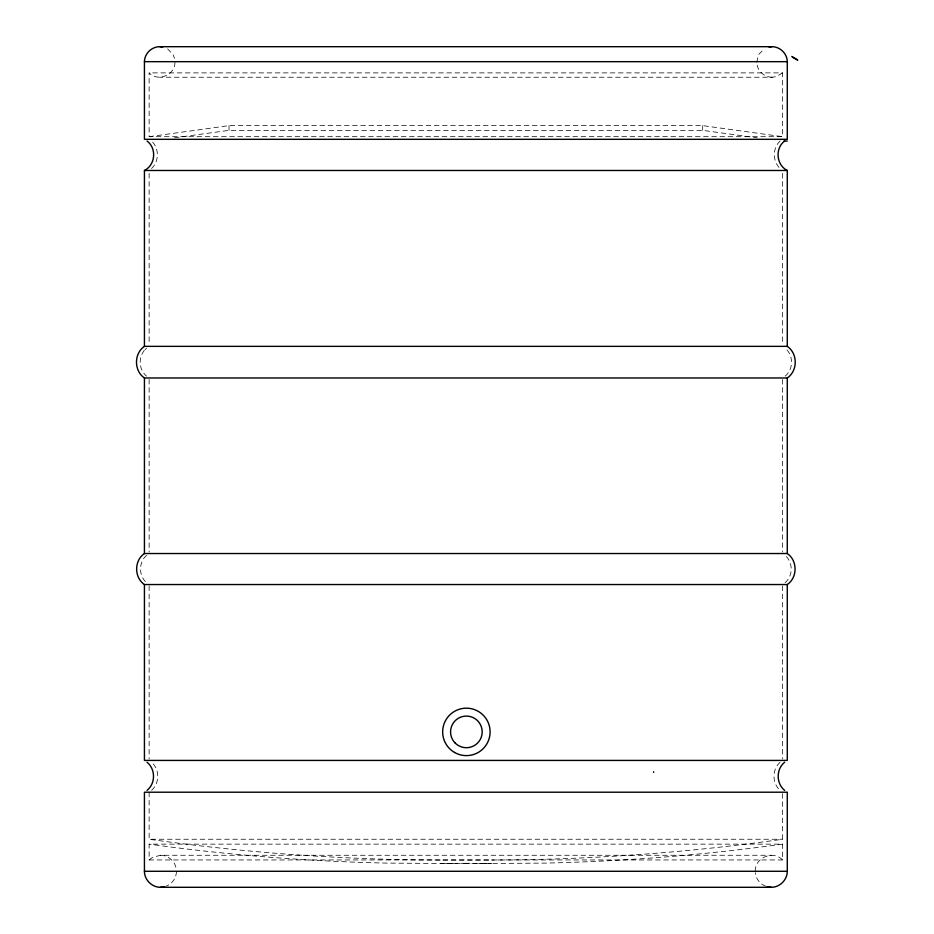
<?xml version="1.0" encoding="UTF-8"?>
<svg xmlns="http://www.w3.org/2000/svg" width="934" height="934" viewBox="0 0 934 934"><rect width="100%" height="100%" fill="white"/><g stroke="black" fill="none" stroke-linecap="round" stroke-linejoin="round"><path stroke-width="0.7" stroke-dasharray="4.67 3.5" d="M756.75 62.263L758.641 54.592L764.117 48.895M176.468 871.282C176.374 877.797 172.16 884.183 165.878 886.226M755.244 871.282C754.707 857.599 773.294 849.893 782.587 859.957L782.587 844.138L149.125 844.138L149.125 859.957L782.587 859.957M174.962 62.263C175.23 75.047 157.881 82.239 149.125 72.887L149.125 136.691L782.587 136.691L782.587 72.887L149.125 72.887M144.326 350.46C138.01 357.839 139.049 369.946 146.545 376.133M151.518 168.54C159.305 161.442 159.305 148.039 151.518 140.941M780.182 140.941C772.406 148.039 772.406 161.442 780.182 168.54M151.623 790.292C159.772 783.241 159.772 769.382 151.623 762.331M780.088 762.331C771.939 769.382 771.939 783.241 780.088 790.292M146.626 555.368C138.477 562.163 138.477 575.916 146.626 582.711M785.074 582.711C793.223 575.916 793.223 562.163 785.074 555.368M145.062 349.701L146.545 348.195M785.167 376.133C793.62 369.257 793.62 355.072 785.167 348.195M782.587 72.887L776.259 76.635L772.313 77.23L159.399 77.23M149.125 859.957L152.44 857.412L160.45 855.264L771.262 855.264M149.125 136.691L229.017 125.623L702.683 125.623L782.587 136.691M174.483 137.812L229.017 130.363L702.683 130.363L757.229 137.812M782.587 793.631L782.587 839.246C695.2 851.598 607.053 858.474 518.814 859.829L491.436 860.062M782.587 844.138C703.932 855.019 624.648 861.346 545.258 863.098L479.095 863.553M442.926 860.062L488.786 860.062M149.125 792.207L149.125 839.246L782.587 839.246M452.616 863.553L386.454 863.098C307.064 861.346 227.779 855.019 149.125 844.138M440.276 860.062L412.898 859.829C324.658 858.474 236.512 851.598 149.125 839.246M772.313 77.23C764.701 77.394 757.474 71.264 756.949 63.582M160.45 855.264C168.435 855.252 175.884 861.837 176.281 869.904M765.833 886.226C760.089 884.311 755.781 878.707 755.431 872.671M167.595 48.895L173.07 54.592L174.518 58.305M782.587 173.385L782.587 344.903M782.587 379.438L782.587 552.087M782.587 585.992L782.587 758.957M702.683 125.623L702.683 130.363M229.017 125.623L229.017 130.363M149.125 173.385L149.125 344.903M149.125 379.438L149.125 552.087M149.125 585.992L149.125 758.957M465.856 863.273L440.288 863.553L491.424 863.553L465.856 863.273"/><path stroke-width="1.4" d="M787.28 871.282C787.327 879.851 779.832 887.358 771.262 887.3L160.45 887.3C151.88 887.358 144.385 879.851 144.431 871.282L144.431 792.207L787.28 792.207L787.28 871.282L144.431 871.282M144.431 61.667C144.548 53.495 151.833 46.49 160.006 46.7L771.706 46.7C779.878 46.49 787.164 53.495 787.28 61.667L787.28 139.318L144.431 139.318L144.431 61.667L787.28 61.667M147.047 790.374C155.651 783.498 155.651 769.114 147.047 762.249M784.653 762.249C776.049 769.114 776.049 783.498 784.653 790.374M784.618 141.057C774.8 148.331 776.306 165.073 787.28 170.478L787.28 346.351C797.87 353.531 797.87 370.81 787.28 377.978L144.431 377.978C133.842 370.81 133.842 353.531 144.431 346.351L787.28 346.351M144.431 553.535C134.052 560.563 134.052 577.516 144.431 584.544L787.28 584.544C797.659 577.516 797.659 560.563 787.28 553.535L144.431 553.535L144.431 377.978M144.431 346.351L144.431 170.478C155.406 165.073 156.912 148.331 147.082 141.057M769.079 47.097L771.706 46.7M160.45 887.3L164.594 886.751M783.941 141.057L787.28 141.057M144.431 170.478L787.28 170.478M767.118 886.751L771.262 887.3M160.006 46.7L162.633 47.097M797.636 59.916L791.787 56.437M792.464 57.126L797.636 60.196M787.28 377.978L787.28 553.535M787.28 584.544L787.28 760.416L144.431 760.416L144.431 584.544M653.625 771.776L653.625 772.406M454.519 752.442A23.724 23.724 0 0 0 490.105 731.894A23.724 23.724 0 0 0 454.519 711.346A23.724 23.724 0 0 0 454.519 752.442M455.197 743.079A15.82 15.82 0 0 0 481.652 735.992A15.82 15.82 0 0 0 462.283 716.623A15.82 15.82 0 0 0 455.197 743.079"/></g></svg>
